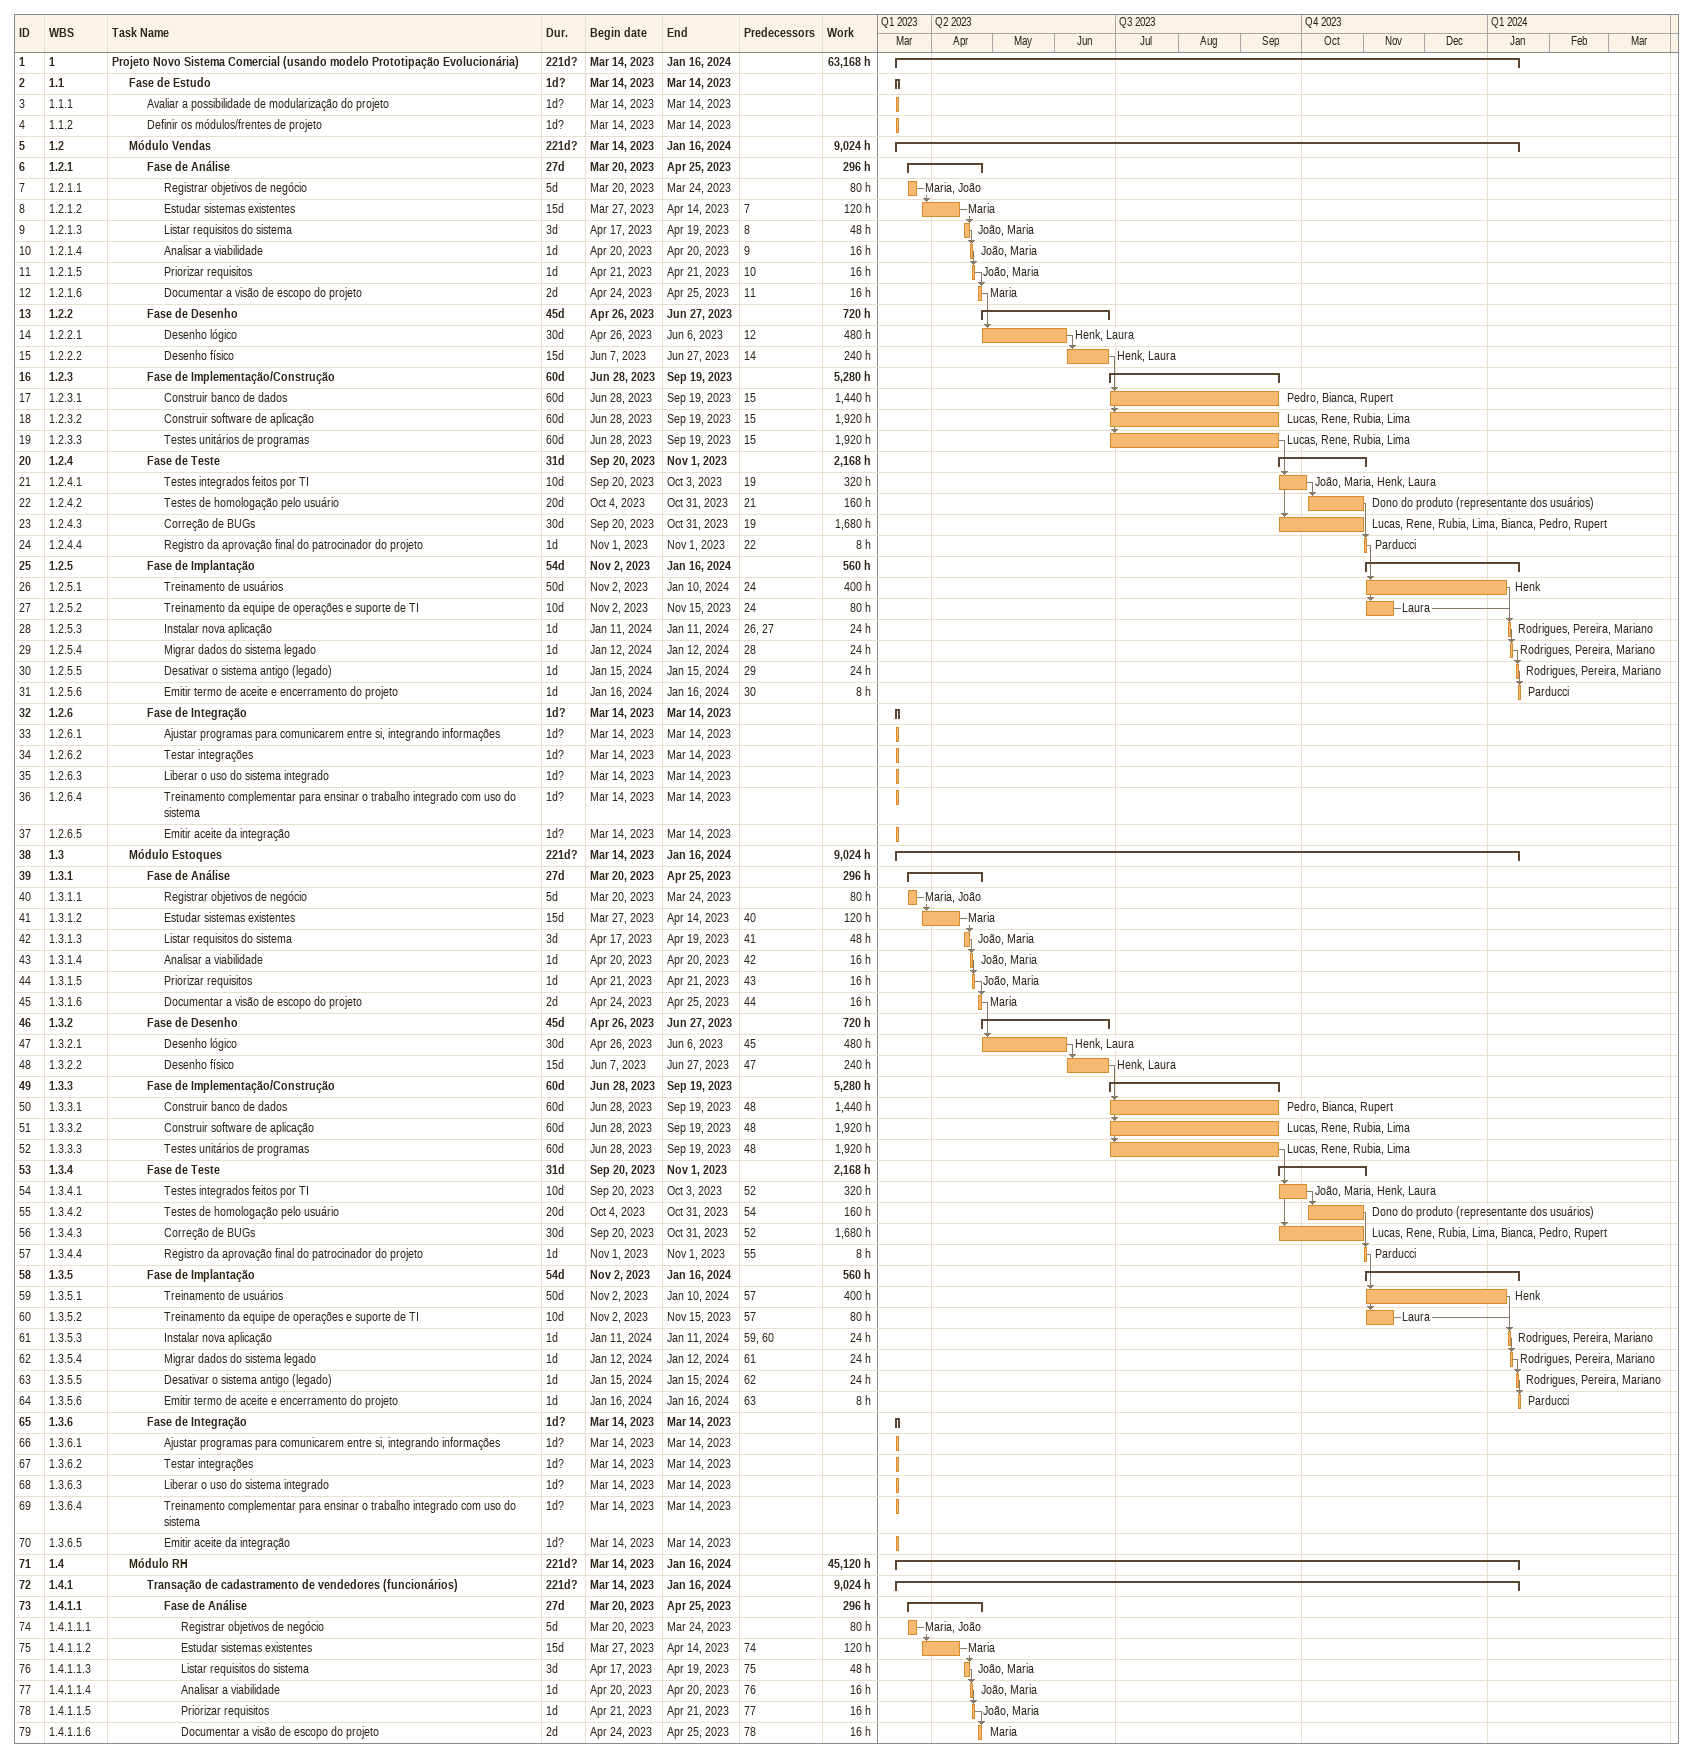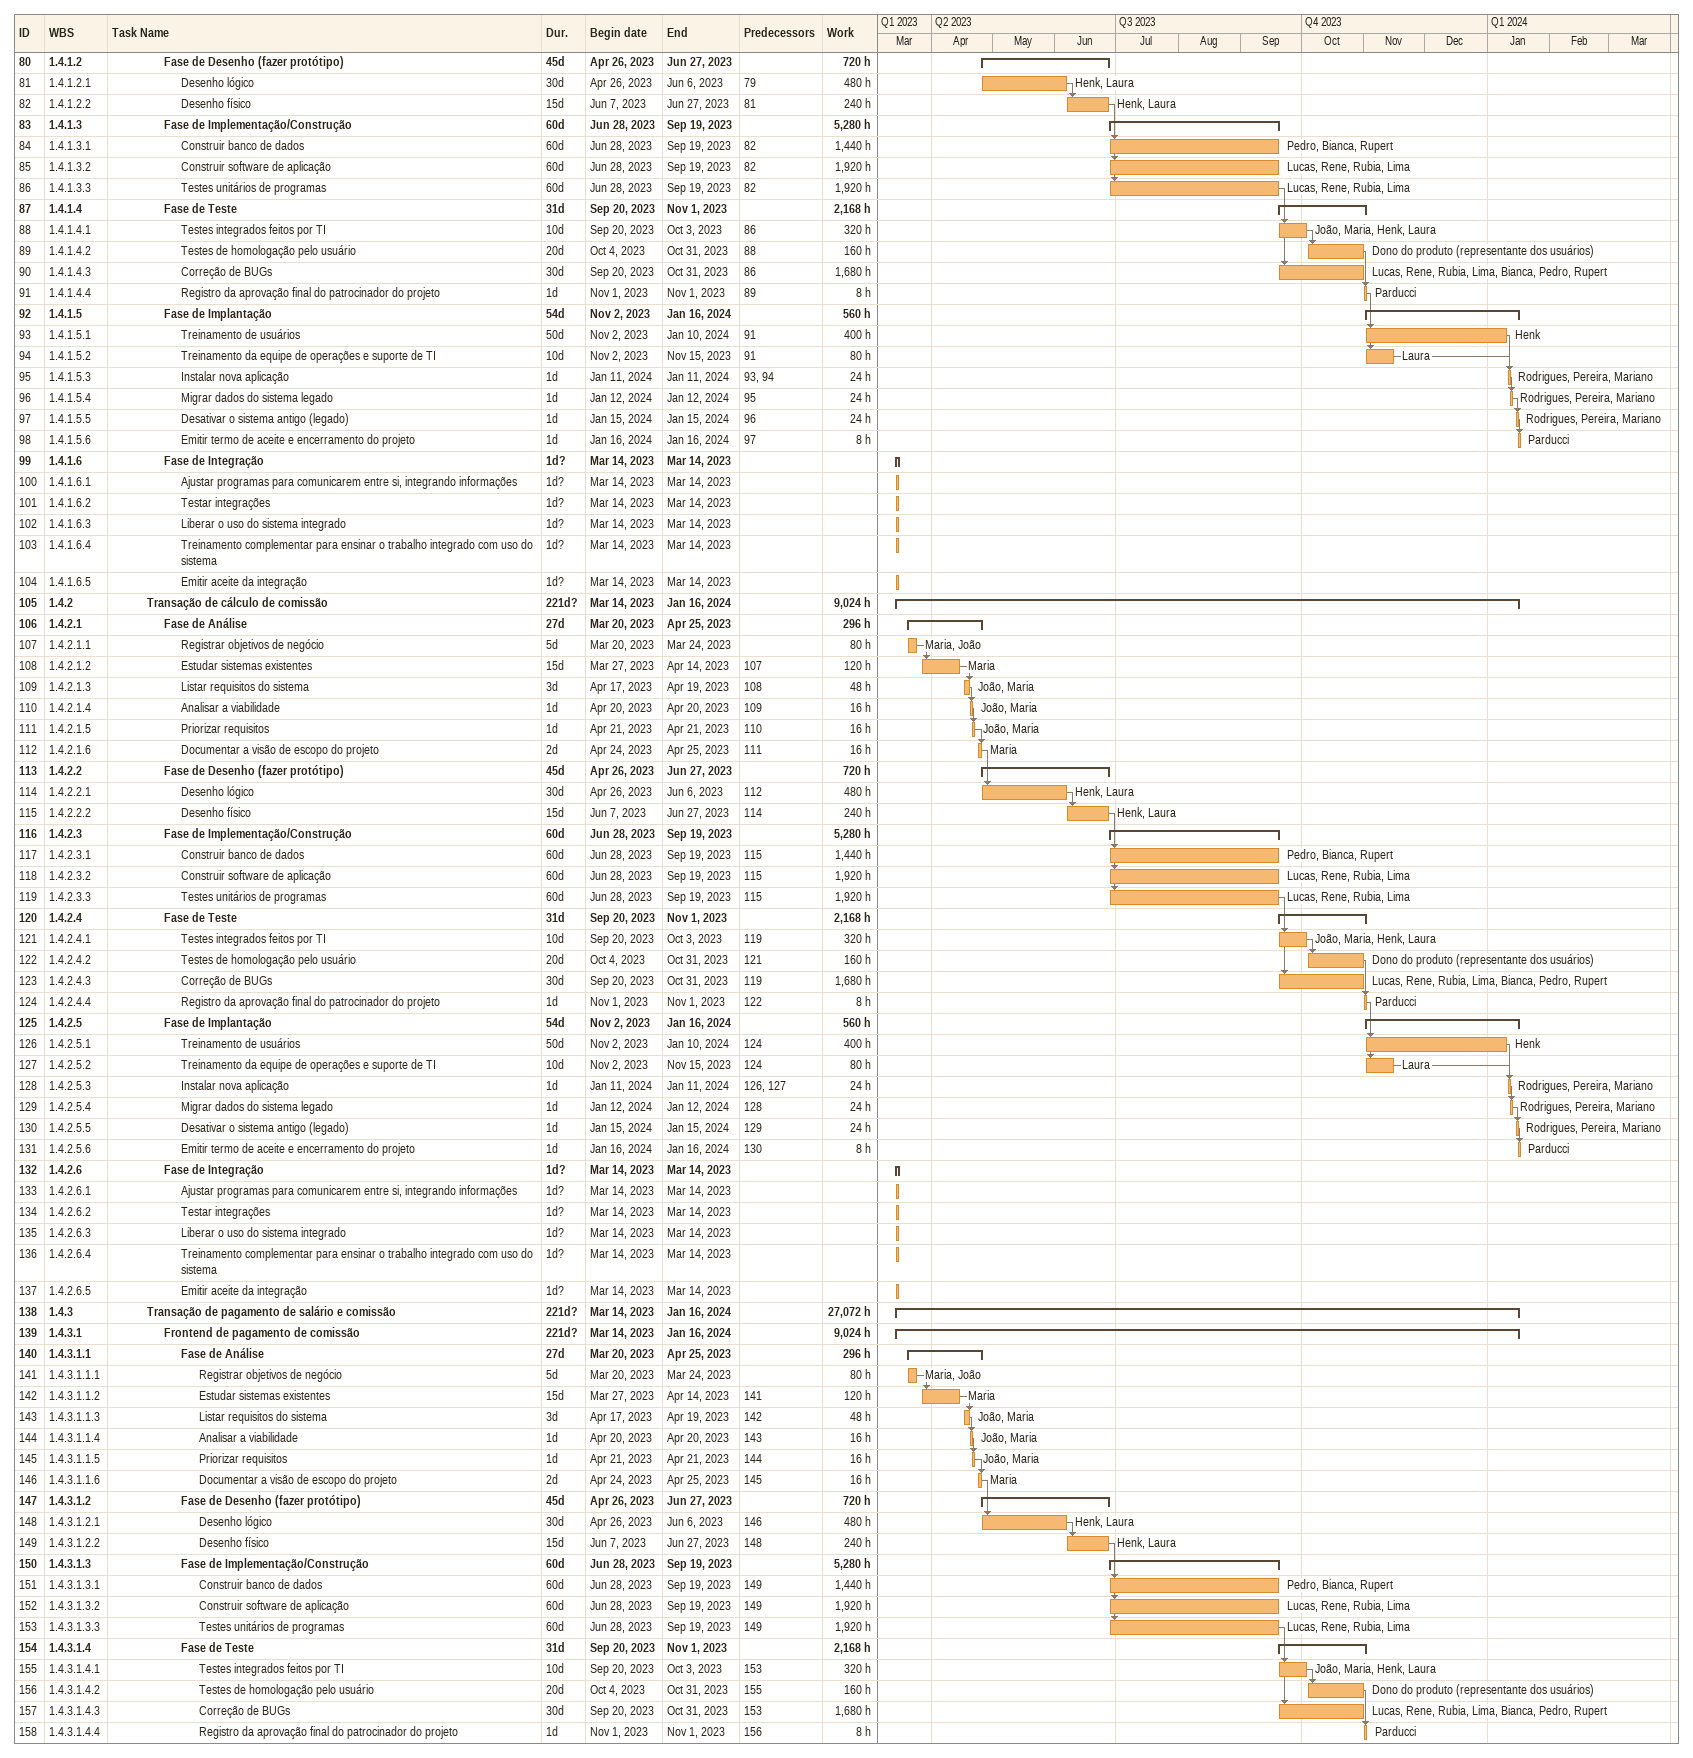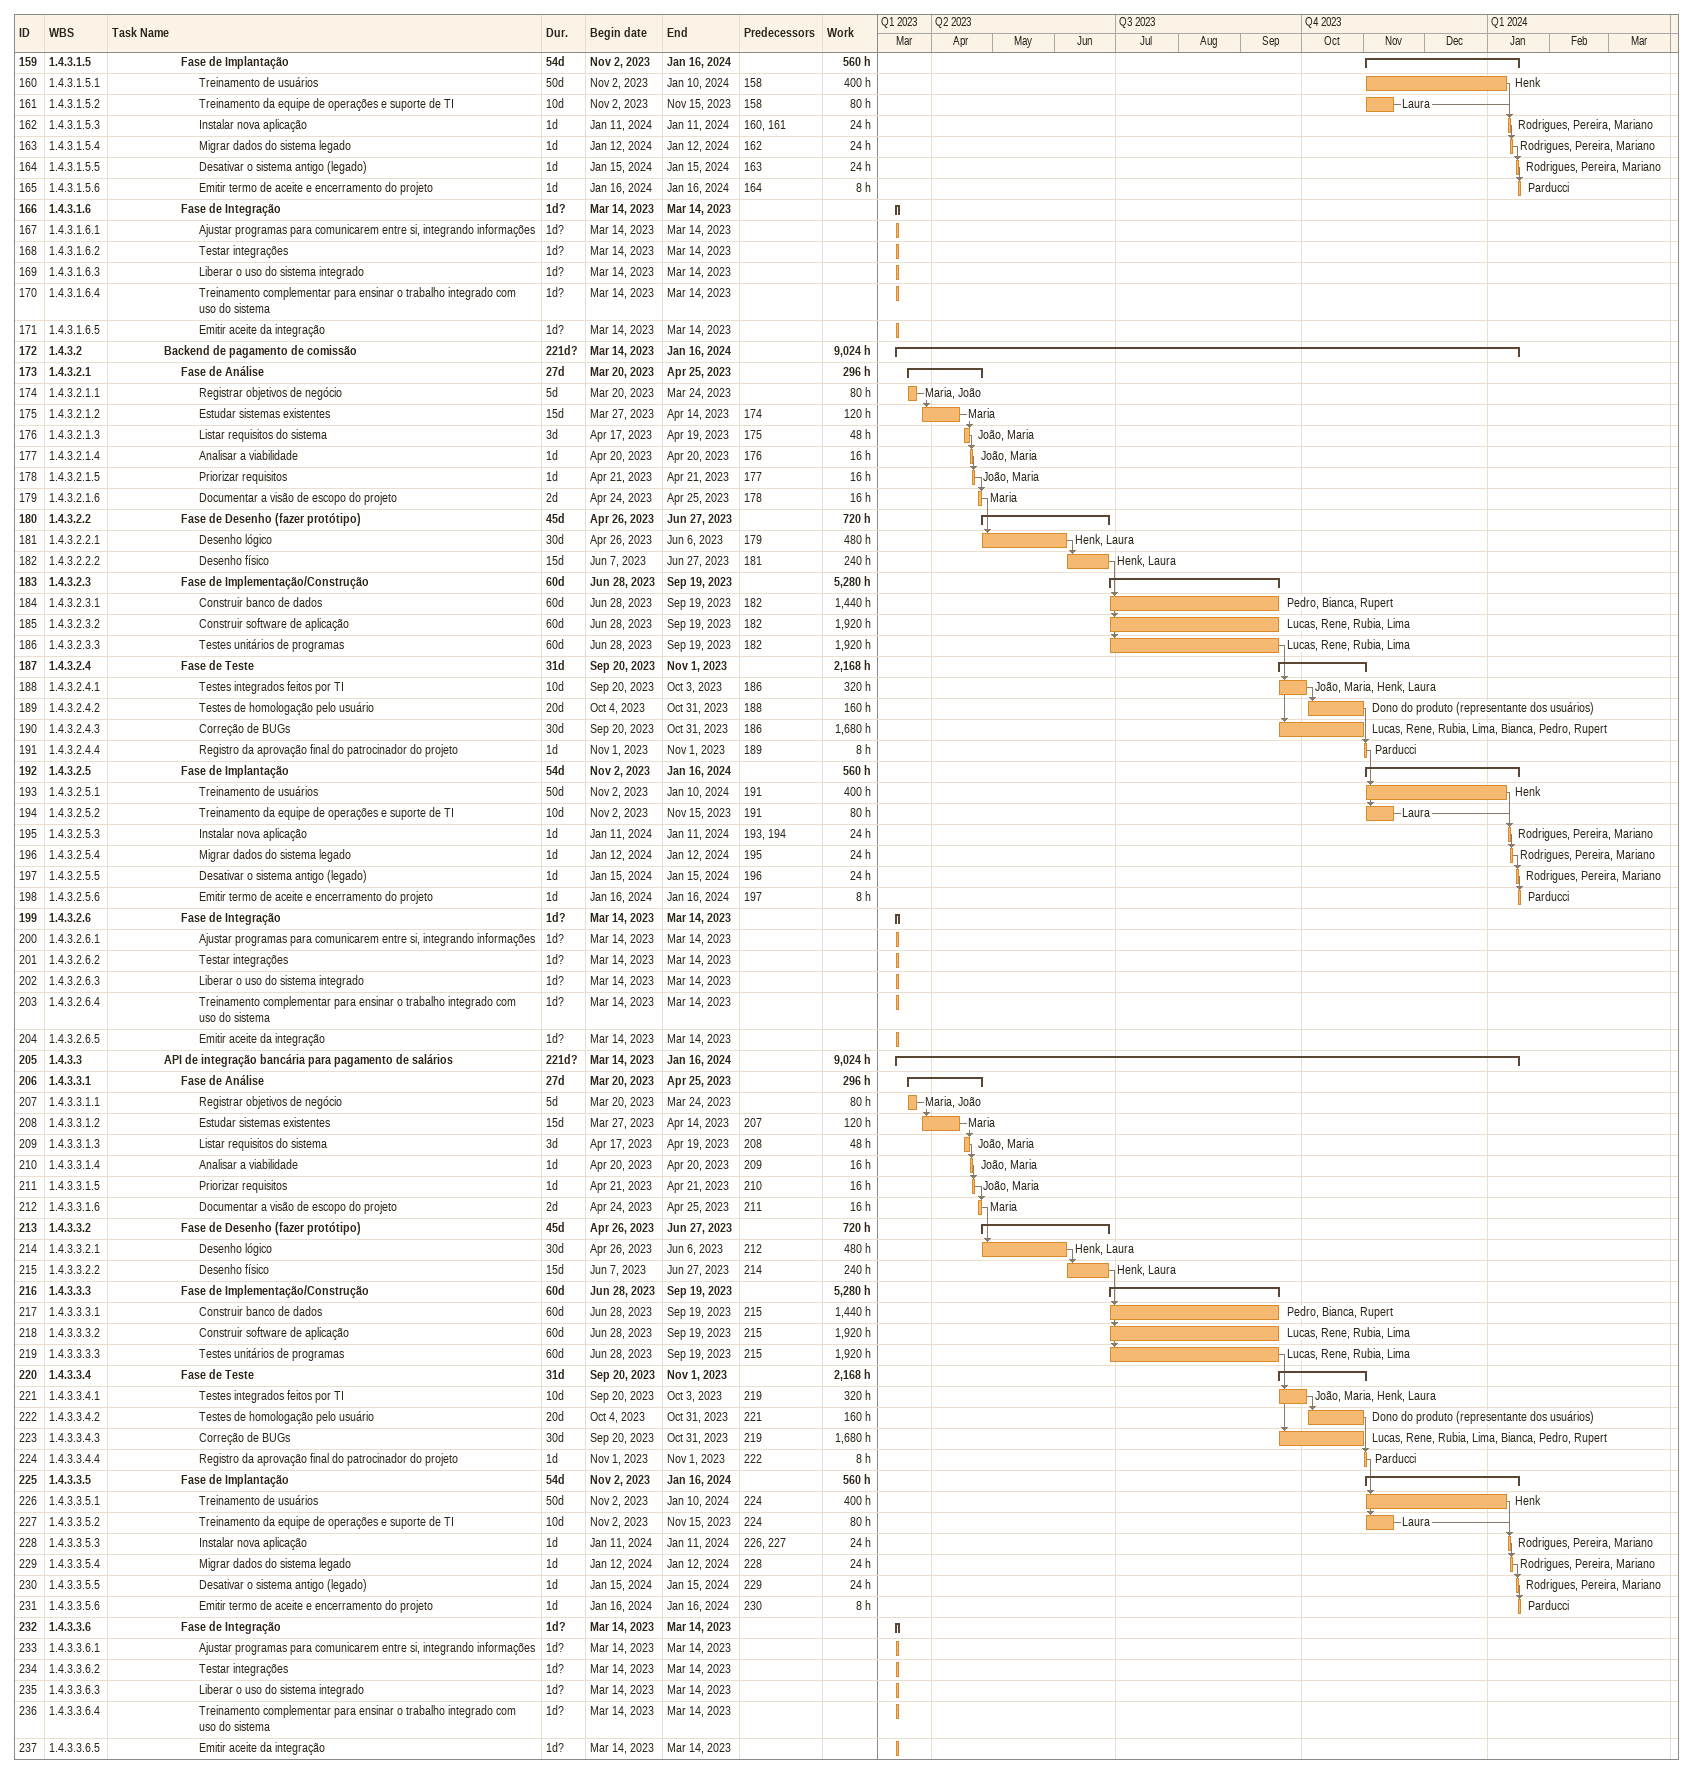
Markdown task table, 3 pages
| ID | WBS | Task | Duration | Start | Finish | Predecessors | Resources | Work (h) |
|---|---|---|---|---|---|---|---|---|
| 1 | 1 | **Projeto Novo Sistema Comercial (usando modelo Prototipação Evolucionária)** | 221d? | 2023-03-14 | 2024-01-16 |  |  | 63168 |
| 2 | 1.1 | **Fase de Estudo** | 1d? | 2023-03-14 | 2023-03-14 |  |  |  |
| 3 | 1.1.1 | Avaliar a possibilidade de modularização do projeto | 1d? | 2023-03-14 | 2023-03-14 |  |  |  |
| 4 | 1.1.2 | Definir os módulos/frentes de projeto | 1d? | 2023-03-14 | 2023-03-14 |  |  |  |
| 5 | 1.2 | **Módulo Vendas** | 221d? | 2023-03-14 | 2024-01-16 |  |  | 9024 |
| 6 | 1.2.1 | **Fase de Análise** | 27d | 2023-03-20 | 2023-04-25 |  |  | 296 |
| 7 | 1.2.1.1 | Registrar objetivos de negócio | 5d | 2023-03-20 | 2023-03-24 |  | Maria, João | 80 |
| 8 | 1.2.1.2 | Estudar sistemas existentes | 15d | 2023-03-27 | 2023-04-14 | 7 | Maria | 120 |
| 9 | 1.2.1.3 | Listar requisitos do sistema | 3d | 2023-04-17 | 2023-04-19 | 8 | João, Maria | 48 |
| 10 | 1.2.1.4 | Analisar a viabilidade | 1d | 2023-04-20 | 2023-04-20 | 9 | João, Maria | 16 |
| 11 | 1.2.1.5 | Priorizar requisitos | 1d | 2023-04-21 | 2023-04-21 | 10 | João, Maria | 16 |
| 12 | 1.2.1.6 | Documentar a visão de escopo do projeto | 2d | 2023-04-24 | 2023-04-25 | 11 | Maria | 16 |
| 13 | 1.2.2 | **Fase de Desenho** | 45d | 2023-04-26 | 2023-06-27 |  |  | 720 |
| 14 | 1.2.2.1 | Desenho lógico | 30d | 2023-04-26 | 2023-06-06 | 12 | Henk, Laura | 480 |
| 15 | 1.2.2.2 | Desenho físico | 15d | 2023-06-07 | 2023-06-27 | 14 | Henk, Laura | 240 |
| 16 | 1.2.3 | **Fase de Implementação/Construção** | 60d | 2023-06-28 | 2023-09-19 |  |  | 5280 |
| 17 | 1.2.3.1 | Construir banco de dados | 60d | 2023-06-28 | 2023-09-19 | 15 | Pedro, Bianca, Rupert | 1440 |
| 18 | 1.2.3.2 | Construir software de aplicação | 60d | 2023-06-28 | 2023-09-19 | 15 | Lucas, Rene, Rubia, Lima | 1920 |
| 19 | 1.2.3.3 | Testes unitários de programas | 60d | 2023-06-28 | 2023-09-19 | 15 | Lucas, Rene, Rubia, Lima | 1920 |
| 20 | 1.2.4 | **Fase de Teste** | 31d | 2023-09-20 | 2023-11-01 |  |  | 2168 |
| 21 | 1.2.4.1 | Testes integrados feitos por TI | 10d | 2023-09-20 | 2023-10-03 | 19 | João, Maria, Henk, Laura | 320 |
| 22 | 1.2.4.2 | Testes de homologação pelo usuário | 20d | 2023-10-04 | 2023-10-31 | 21 | Dono do produto (representante dos usuários) | 160 |
| 23 | 1.2.4.3 | Correção de BUGs | 30d | 2023-09-20 | 2023-10-31 | 19 | Lucas, Rene, Rubia, Lima, Bianca, Pedro, Rupert | 1680 |
| 24 | 1.2.4.4 | Registro da aprovação final do patrocinador do projeto | 1d | 2023-11-01 | 2023-11-01 | 22 | Parducci | 8 |
| 25 | 1.2.5 | **Fase de Implantação** | 54d | 2023-11-02 | 2024-01-16 |  |  | 560 |
| 26 | 1.2.5.1 | Treinamento de usuários | 50d | 2023-11-02 | 2024-01-10 | 24 | Henk | 400 |
| 27 | 1.2.5.2 | Treinamento da equipe de operações e suporte de TI | 10d | 2023-11-02 | 2023-11-15 | 24 | Laura | 80 |
| 28 | 1.2.5.3 | Instalar nova aplicação | 1d | 2024-01-11 | 2024-01-11 | 26, 27 | Rodrigues, Pereira, Mariano | 24 |
| 29 | 1.2.5.4 | Migrar dados do sistema legado | 1d | 2024-01-12 | 2024-01-12 | 28 | Rodrigues, Pereira, Mariano | 24 |
| 30 | 1.2.5.5 | Desativar o sistema antigo (legado) | 1d | 2024-01-15 | 2024-01-15 | 29 | Rodrigues, Pereira, Mariano | 24 |
| 31 | 1.2.5.6 | Emitir termo de aceite e encerramento do projeto | 1d | 2024-01-16 | 2024-01-16 | 30 | Parducci | 8 |
| 32 | 1.2.6 | **Fase de Integração** | 1d? | 2023-03-14 | 2023-03-14 |  |  |  |
| 33 | 1.2.6.1 | Ajustar programas para comunicarem entre si, integrando informações | 1d? | 2023-03-14 | 2023-03-14 |  |  |  |
| 34 | 1.2.6.2 | Testar integrações | 1d? | 2023-03-14 | 2023-03-14 |  |  |  |
| 35 | 1.2.6.3 | Liberar o uso do sistema integrado | 1d? | 2023-03-14 | 2023-03-14 |  |  |  |
| 36 | 1.2.6.4 | Treinamento complementar para ensinar o trabalho integrado com uso do sistema | 1d? | 2023-03-14 | 2023-03-14 |  |  |  |
| 37 | 1.2.6.5 | Emitir aceite da integração | 1d? | 2023-03-14 | 2023-03-14 |  |  |  |
| 38 | 1.3 | **Módulo Estoques** | 221d? | 2023-03-14 | 2024-01-16 |  |  | 9024 |
| 39 | 1.3.1 | **Fase de Análise** | 27d | 2023-03-20 | 2023-04-25 |  |  | 296 |
| 40 | 1.3.1.1 | Registrar objetivos de negócio | 5d | 2023-03-20 | 2023-03-24 |  | Maria, João | 80 |
| 41 | 1.3.1.2 | Estudar sistemas existentes | 15d | 2023-03-27 | 2023-04-14 | 40 | Maria | 120 |
| 42 | 1.3.1.3 | Listar requisitos do sistema | 3d | 2023-04-17 | 2023-04-19 | 41 | João, Maria | 48 |
| 43 | 1.3.1.4 | Analisar a viabilidade | 1d | 2023-04-20 | 2023-04-20 | 42 | João, Maria | 16 |
| 44 | 1.3.1.5 | Priorizar requisitos | 1d | 2023-04-21 | 2023-04-21 | 43 | João, Maria | 16 |
| 45 | 1.3.1.6 | Documentar a visão de escopo do projeto | 2d | 2023-04-24 | 2023-04-25 | 44 | Maria | 16 |
| 46 | 1.3.2 | **Fase de Desenho** | 45d | 2023-04-26 | 2023-06-27 |  |  | 720 |
| 47 | 1.3.2.1 | Desenho lógico | 30d | 2023-04-26 | 2023-06-06 | 45 | Henk, Laura | 480 |
| 48 | 1.3.2.2 | Desenho físico | 15d | 2023-06-07 | 2023-06-27 | 47 | Henk, Laura | 240 |
| 49 | 1.3.3 | **Fase de Implementação/Construção** | 60d | 2023-06-28 | 2023-09-19 |  |  | 5280 |
| 50 | 1.3.3.1 | Construir banco de dados | 60d | 2023-06-28 | 2023-09-19 | 48 | Pedro, Bianca, Rupert | 1440 |
| 51 | 1.3.3.2 | Construir software de aplicação | 60d | 2023-06-28 | 2023-09-19 | 48 | Lucas, Rene, Rubia, Lima | 1920 |
| 52 | 1.3.3.3 | Testes unitários de programas | 60d | 2023-06-28 | 2023-09-19 | 48 | Lucas, Rene, Rubia, Lima | 1920 |
| 53 | 1.3.4 | **Fase de Teste** | 31d | 2023-09-20 | 2023-11-01 |  |  | 2168 |
| 54 | 1.3.4.1 | Testes integrados feitos por TI | 10d | 2023-09-20 | 2023-10-03 | 52 | João, Maria, Henk, Laura | 320 |
| 55 | 1.3.4.2 | Testes de homologação pelo usuário | 20d | 2023-10-04 | 2023-10-31 | 54 | Dono do produto (representante dos usuários) | 160 |
| 56 | 1.3.4.3 | Correção de BUGs | 30d | 2023-09-20 | 2023-10-31 | 52 | Lucas, Rene, Rubia, Lima, Bianca, Pedro, Rupert | 1680 |
| 57 | 1.3.4.4 | Registro da aprovação final do patrocinador do projeto | 1d | 2023-11-01 | 2023-11-01 | 55 | Parducci | 8 |
| 58 | 1.3.5 | **Fase de Implantação** | 54d | 2023-11-02 | 2024-01-16 |  |  | 560 |
| 59 | 1.3.5.1 | Treinamento de usuários | 50d | 2023-11-02 | 2024-01-10 | 57 | Henk | 400 |
| 60 | 1.3.5.2 | Treinamento da equipe de operações e suporte de TI | 10d | 2023-11-02 | 2023-11-15 | 57 | Laura | 80 |
| 61 | 1.3.5.3 | Instalar nova aplicação | 1d | 2024-01-11 | 2024-01-11 | 59, 60 | Rodrigues, Pereira, Mariano | 24 |
| 62 | 1.3.5.4 | Migrar dados do sistema legado | 1d | 2024-01-12 | 2024-01-12 | 61 | Rodrigues, Pereira, Mariano | 24 |
| 63 | 1.3.5.5 | Desativar o sistema antigo (legado) | 1d | 2024-01-15 | 2024-01-15 | 62 | Rodrigues, Pereira, Mariano | 24 |
| 64 | 1.3.5.6 | Emitir termo de aceite e encerramento do projeto | 1d | 2024-01-16 | 2024-01-16 | 63 | Parducci | 8 |
| 65 | 1.3.6 | **Fase de Integração** | 1d? | 2023-03-14 | 2023-03-14 |  |  |  |
| 66 | 1.3.6.1 | Ajustar programas para comunicarem entre si, integrando informações | 1d? | 2023-03-14 | 2023-03-14 |  |  |  |
| 67 | 1.3.6.2 | Testar integrações | 1d? | 2023-03-14 | 2023-03-14 |  |  |  |
| 68 | 1.3.6.3 | Liberar o uso do sistema integrado | 1d? | 2023-03-14 | 2023-03-14 |  |  |  |
| 69 | 1.3.6.4 | Treinamento complementar para ensinar o trabalho integrado com uso do sistema | 1d? | 2023-03-14 | 2023-03-14 |  |  |  |
| 70 | 1.3.6.5 | Emitir aceite da integração | 1d? | 2023-03-14 | 2023-03-14 |  |  |  |
| 71 | 1.4 | **Módulo RH** | 221d? | 2023-03-14 | 2024-01-16 |  |  | 45120 |
| 72 | 1.4.1 | **Transação de cadastramento de vendedores (funcionários)** | 221d? | 2023-03-14 | 2024-01-16 |  |  | 9024 |
| 73 | 1.4.1.1 | **Fase de Análise** | 27d | 2023-03-20 | 2023-04-25 |  |  | 296 |
| 74 | 1.4.1.1.1 | Registrar objetivos de negócio | 5d | 2023-03-20 | 2023-03-24 |  | Maria, João | 80 |
| 75 | 1.4.1.1.2 | Estudar sistemas existentes | 15d | 2023-03-27 | 2023-04-14 | 74 | Maria | 120 |
| 76 | 1.4.1.1.3 | Listar requisitos do sistema | 3d | 2023-04-17 | 2023-04-19 | 75 | João, Maria | 48 |
| 77 | 1.4.1.1.4 | Analisar a viabilidade | 1d | 2023-04-20 | 2023-04-20 | 76 | João, Maria | 16 |
| 78 | 1.4.1.1.5 | Priorizar requisitos | 1d | 2023-04-21 | 2023-04-21 | 77 | João, Maria | 16 |
| 79 | 1.4.1.1.6 | Documentar a visão de escopo do projeto | 2d | 2023-04-24 | 2023-04-25 | 78 | Maria | 16 |
| 80 | 1.4.1.2 | **Fase de Desenho (fazer protótipo)** | 45d | 2023-04-26 | 2023-06-27 |  |  | 720 |
| 81 | 1.4.1.2.1 | Desenho lógico | 30d | 2023-04-26 | 2023-06-06 | 79 | Henk, Laura | 480 |
| 82 | 1.4.1.2.2 | Desenho físico | 15d | 2023-06-07 | 2023-06-27 | 81 | Henk, Laura | 240 |
| 83 | 1.4.1.3 | **Fase de Implementação/Construção** | 60d | 2023-06-28 | 2023-09-19 |  |  | 5280 |
| 84 | 1.4.1.3.1 | Construir banco de dados | 60d | 2023-06-28 | 2023-09-19 | 82 | Pedro, Bianca, Rupert | 1440 |
| 85 | 1.4.1.3.2 | Construir software de aplicação | 60d | 2023-06-28 | 2023-09-19 | 82 | Lucas, Rene, Rubia, Lima | 1920 |
| 86 | 1.4.1.3.3 | Testes unitários de programas | 60d | 2023-06-28 | 2023-09-19 | 82 | Lucas, Rene, Rubia, Lima | 1920 |
| 87 | 1.4.1.4 | **Fase de Teste** | 31d | 2023-09-20 | 2023-11-01 |  |  | 2168 |
| 88 | 1.4.1.4.1 | Testes integrados feitos por TI | 10d | 2023-09-20 | 2023-10-03 | 86 | João, Maria, Henk, Laura | 320 |
| 89 | 1.4.1.4.2 | Testes de homologação pelo usuário | 20d | 2023-10-04 | 2023-10-31 | 88 | Dono do produto (representante dos usuários) | 160 |
| 90 | 1.4.1.4.3 | Correção de BUGs | 30d | 2023-09-20 | 2023-10-31 | 86 | Lucas, Rene, Rubia, Lima, Bianca, Pedro, Rupert | 1680 |
| 91 | 1.4.1.4.4 | Registro da aprovação final do patrocinador do projeto | 1d | 2023-11-01 | 2023-11-01 | 89 | Parducci | 8 |
| 92 | 1.4.1.5 | **Fase de Implantação** | 54d | 2023-11-02 | 2024-01-16 |  |  | 560 |
| 93 | 1.4.1.5.1 | Treinamento de usuários | 50d | 2023-11-02 | 2024-01-10 | 91 | Henk | 400 |
| 94 | 1.4.1.5.2 | Treinamento da equipe de operações e suporte de TI | 10d | 2023-11-02 | 2023-11-15 | 91 | Laura | 80 |
| 95 | 1.4.1.5.3 | Instalar nova aplicação | 1d | 2024-01-11 | 2024-01-11 | 93, 94 | Rodrigues, Pereira, Mariano | 24 |
| 96 | 1.4.1.5.4 | Migrar dados do sistema legado | 1d | 2024-01-12 | 2024-01-12 | 95 | Rodrigues, Pereira, Mariano | 24 |
| 97 | 1.4.1.5.5 | Desativar o sistema antigo (legado) | 1d | 2024-01-15 | 2024-01-15 | 96 | Rodrigues, Pereira, Mariano | 24 |
| 98 | 1.4.1.5.6 | Emitir termo de aceite e encerramento do projeto | 1d | 2024-01-16 | 2024-01-16 | 97 | Parducci | 8 |
| 99 | 1.4.1.6 | **Fase de Integração** | 1d? | 2023-03-14 | 2023-03-14 |  |  |  |
| 100 | 1.4.1.6.1 | Ajustar programas para comunicarem entre si, integrando informações | 1d? | 2023-03-14 | 2023-03-14 |  |  |  |
| 101 | 1.4.1.6.2 | Testar integrações | 1d? | 2023-03-14 | 2023-03-14 |  |  |  |
| 102 | 1.4.1.6.3 | Liberar o uso do sistema integrado | 1d? | 2023-03-14 | 2023-03-14 |  |  |  |
| 103 | 1.4.1.6.4 | Treinamento complementar para ensinar o trabalho integrado com uso do sistema | 1d? | 2023-03-14 | 2023-03-14 |  |  |  |
| 104 | 1.4.1.6.5 | Emitir aceite da integração | 1d? | 2023-03-14 | 2023-03-14 |  |  |  |
| 105 | 1.4.2 | **Transação de cálculo de comissão** | 221d? | 2023-03-14 | 2024-01-16 |  |  | 9024 |
| 106 | 1.4.2.1 | **Fase de Análise** | 27d | 2023-03-20 | 2023-04-25 |  |  | 296 |
| 107 | 1.4.2.1.1 | Registrar objetivos de negócio | 5d | 2023-03-20 | 2023-03-24 |  | Maria, João | 80 |
| 108 | 1.4.2.1.2 | Estudar sistemas existentes | 15d | 2023-03-27 | 2023-04-14 | 107 | Maria | 120 |
| 109 | 1.4.2.1.3 | Listar requisitos do sistema | 3d | 2023-04-17 | 2023-04-19 | 108 | João, Maria | 48 |
| 110 | 1.4.2.1.4 | Analisar a viabilidade | 1d | 2023-04-20 | 2023-04-20 | 109 | João, Maria | 16 |
| 111 | 1.4.2.1.5 | Priorizar requisitos | 1d | 2023-04-21 | 2023-04-21 | 110 | João, Maria | 16 |
| 112 | 1.4.2.1.6 | Documentar a visão de escopo do projeto | 2d | 2023-04-24 | 2023-04-25 | 111 | Maria | 16 |
| 113 | 1.4.2.2 | **Fase de Desenho (fazer protótipo)** | 45d | 2023-04-26 | 2023-06-27 |  |  | 720 |
| 114 | 1.4.2.2.1 | Desenho lógico | 30d | 2023-04-26 | 2023-06-06 | 112 | Henk, Laura | 480 |
| 115 | 1.4.2.2.2 | Desenho físico | 15d | 2023-06-07 | 2023-06-27 | 114 | Henk, Laura | 240 |
| 116 | 1.4.2.3 | **Fase de Implementação/Construção** | 60d | 2023-06-28 | 2023-09-19 |  |  | 5280 |
| 117 | 1.4.2.3.1 | Construir banco de dados | 60d | 2023-06-28 | 2023-09-19 | 115 | Pedro, Bianca, Rupert | 1440 |
| 118 | 1.4.2.3.2 | Construir software de aplicação | 60d | 2023-06-28 | 2023-09-19 | 115 | Lucas, Rene, Rubia, Lima | 1920 |
| 119 | 1.4.2.3.3 | Testes unitários de programas | 60d | 2023-06-28 | 2023-09-19 | 115 | Lucas, Rene, Rubia, Lima | 1920 |
| 120 | 1.4.2.4 | **Fase de Teste** | 31d | 2023-09-20 | 2023-11-01 |  |  | 2168 |
| 121 | 1.4.2.4.1 | Testes integrados feitos por TI | 10d | 2023-09-20 | 2023-10-03 | 119 | João, Maria, Henk, Laura | 320 |
| 122 | 1.4.2.4.2 | Testes de homologação pelo usuário | 20d | 2023-10-04 | 2023-10-31 | 121 | Dono do produto (representante dos usuários) | 160 |
| 123 | 1.4.2.4.3 | Correção de BUGs | 30d | 2023-09-20 | 2023-10-31 | 119 | Lucas, Rene, Rubia, Lima, Bianca, Pedro, Rupert | 1680 |
| 124 | 1.4.2.4.4 | Registro da aprovação final do patrocinador do projeto | 1d | 2023-11-01 | 2023-11-01 | 122 | Parducci | 8 |
| 125 | 1.4.2.5 | **Fase de Implantação** | 54d | 2023-11-02 | 2024-01-16 |  |  | 560 |
| 126 | 1.4.2.5.1 | Treinamento de usuários | 50d | 2023-11-02 | 2024-01-10 | 124 | Henk | 400 |
| 127 | 1.4.2.5.2 | Treinamento da equipe de operações e suporte de TI | 10d | 2023-11-02 | 2023-11-15 | 124 | Laura | 80 |
| 128 | 1.4.2.5.3 | Instalar nova aplicação | 1d | 2024-01-11 | 2024-01-11 | 126, 127 | Rodrigues, Pereira, Mariano | 24 |
| 129 | 1.4.2.5.4 | Migrar dados do sistema legado | 1d | 2024-01-12 | 2024-01-12 | 128 | Rodrigues, Pereira, Mariano | 24 |
| 130 | 1.4.2.5.5 | Desativar o sistema antigo (legado) | 1d | 2024-01-15 | 2024-01-15 | 129 | Rodrigues, Pereira, Mariano | 24 |
| 131 | 1.4.2.5.6 | Emitir termo de aceite e encerramento do projeto | 1d | 2024-01-16 | 2024-01-16 | 130 | Parducci | 8 |
| 132 | 1.4.2.6 | **Fase de Integração** | 1d? | 2023-03-14 | 2023-03-14 |  |  |  |
| 133 | 1.4.2.6.1 | Ajustar programas para comunicarem entre si, integrando informações | 1d? | 2023-03-14 | 2023-03-14 |  |  |  |
| 134 | 1.4.2.6.2 | Testar integrações | 1d? | 2023-03-14 | 2023-03-14 |  |  |  |
| 135 | 1.4.2.6.3 | Liberar o uso do sistema integrado | 1d? | 2023-03-14 | 2023-03-14 |  |  |  |
| 136 | 1.4.2.6.4 | Treinamento complementar para ensinar o trabalho integrado com uso do sistema | 1d? | 2023-03-14 | 2023-03-14 |  |  |  |
| 137 | 1.4.2.6.5 | Emitir aceite da integração | 1d? | 2023-03-14 | 2023-03-14 |  |  |  |
| 138 | 1.4.3 | **Transação de pagamento de salário e comissão** | 221d? | 2023-03-14 | 2024-01-16 |  |  | 27072 |
| 139 | 1.4.3.1 | **Frontend de pagamento de comissão** | 221d? | 2023-03-14 | 2024-01-16 |  |  | 9024 |
| 140 | 1.4.3.1.1 | **Fase de Análise** | 27d | 2023-03-20 | 2023-04-25 |  |  | 296 |
| 141 | 1.4.3.1.1.1 | Registrar objetivos de negócio | 5d | 2023-03-20 | 2023-03-24 |  | Maria, João | 80 |
| 142 | 1.4.3.1.1.2 | Estudar sistemas existentes | 15d | 2023-03-27 | 2023-04-14 | 141 | Maria | 120 |
| 143 | 1.4.3.1.1.3 | Listar requisitos do sistema | 3d | 2023-04-17 | 2023-04-19 | 142 | João, Maria | 48 |
| 144 | 1.4.3.1.1.4 | Analisar a viabilidade | 1d | 2023-04-20 | 2023-04-20 | 143 | João, Maria | 16 |
| 145 | 1.4.3.1.1.5 | Priorizar requisitos | 1d | 2023-04-21 | 2023-04-21 | 144 | João, Maria | 16 |
| 146 | 1.4.3.1.1.6 | Documentar a visão de escopo do projeto | 2d | 2023-04-24 | 2023-04-25 | 145 | Maria | 16 |
| 147 | 1.4.3.1.2 | **Fase de Desenho (fazer protótipo)** | 45d | 2023-04-26 | 2023-06-27 |  |  | 720 |
| 148 | 1.4.3.1.2.1 | Desenho lógico | 30d | 2023-04-26 | 2023-06-06 | 146 | Henk, Laura | 480 |
| 149 | 1.4.3.1.2.2 | Desenho físico | 15d | 2023-06-07 | 2023-06-27 | 148 | Henk, Laura | 240 |
| 150 | 1.4.3.1.3 | **Fase de Implementação/Construção** | 60d | 2023-06-28 | 2023-09-19 |  |  | 5280 |
| 151 | 1.4.3.1.3.1 | Construir banco de dados | 60d | 2023-06-28 | 2023-09-19 | 149 | Pedro, Bianca, Rupert | 1440 |
| 152 | 1.4.3.1.3.2 | Construir software de aplicação | 60d | 2023-06-28 | 2023-09-19 | 149 | Lucas, Rene, Rubia, Lima | 1920 |
| 153 | 1.4.3.1.3.3 | Testes unitários de programas | 60d | 2023-06-28 | 2023-09-19 | 149 | Lucas, Rene, Rubia, Lima | 1920 |
| 154 | 1.4.3.1.4 | **Fase de Teste** | 31d | 2023-09-20 | 2023-11-01 |  |  | 2168 |
| 155 | 1.4.3.1.4.1 | Testes integrados feitos por TI | 10d | 2023-09-20 | 2023-10-03 | 153 | João, Maria, Henk, Laura | 320 |
| 156 | 1.4.3.1.4.2 | Testes de homologação pelo usuário | 20d | 2023-10-04 | 2023-10-31 | 155 | Dono do produto (representante dos usuários) | 160 |
| 157 | 1.4.3.1.4.3 | Correção de BUGs | 30d | 2023-09-20 | 2023-10-31 | 153 | Lucas, Rene, Rubia, Lima, Bianca, Pedro, Rupert | 1680 |
| 158 | 1.4.3.1.4.4 | Registro da aprovação final do patrocinador do projeto | 1d | 2023-11-01 | 2023-11-01 | 156 | Parducci | 8 |
| 159 | 1.4.3.1.5 | **Fase de Implantação** | 54d | 2023-11-02 | 2024-01-16 |  |  | 560 |
| 160 | 1.4.3.1.5.1 | Treinamento de usuários | 50d | 2023-11-02 | 2024-01-10 | 158 | Henk | 400 |
| 161 | 1.4.3.1.5.2 | Treinamento da equipe de operações e suporte de TI | 10d | 2023-11-02 | 2023-11-15 | 158 | Laura | 80 |
| 162 | 1.4.3.1.5.3 | Instalar nova aplicação | 1d | 2024-01-11 | 2024-01-11 | 160, 161 | Rodrigues, Pereira, Mariano | 24 |
| 163 | 1.4.3.1.5.4 | Migrar dados do sistema legado | 1d | 2024-01-12 | 2024-01-12 | 162 | Rodrigues, Pereira, Mariano | 24 |
| 164 | 1.4.3.1.5.5 | Desativar o sistema antigo (legado) | 1d | 2024-01-15 | 2024-01-15 | 163 | Rodrigues, Pereira, Mariano | 24 |
| 165 | 1.4.3.1.5.6 | Emitir termo de aceite e encerramento do projeto | 1d | 2024-01-16 | 2024-01-16 | 164 | Parducci | 8 |
| 166 | 1.4.3.1.6 | **Fase de Integração** | 1d? | 2023-03-14 | 2023-03-14 |  |  |  |
| 167 | 1.4.3.1.6.1 | Ajustar programas para comunicarem entre si, integrando informações | 1d? | 2023-03-14 | 2023-03-14 |  |  |  |
| 168 | 1.4.3.1.6.2 | Testar integrações | 1d? | 2023-03-14 | 2023-03-14 |  |  |  |
| 169 | 1.4.3.1.6.3 | Liberar o uso do sistema integrado | 1d? | 2023-03-14 | 2023-03-14 |  |  |  |
| 170 | 1.4.3.1.6.4 | Treinamento complementar para ensinar o trabalho integrado com uso do sistema | 1d? | 2023-03-14 | 2023-03-14 |  |  |  |
| 171 | 1.4.3.1.6.5 | Emitir aceite da integração | 1d? | 2023-03-14 | 2023-03-14 |  |  |  |
| 172 | 1.4.3.2 | **Backend de pagamento de comissão** | 221d? | 2023-03-14 | 2024-01-16 |  |  | 9024 |
| 173 | 1.4.3.2.1 | **Fase de Análise** | 27d | 2023-03-20 | 2023-04-25 |  |  | 296 |
| 174 | 1.4.3.2.1.1 | Registrar objetivos de negócio | 5d | 2023-03-20 | 2023-03-24 |  | Maria, João | 80 |
| 175 | 1.4.3.2.1.2 | Estudar sistemas existentes | 15d | 2023-03-27 | 2023-04-14 | 174 | Maria | 120 |
| 176 | 1.4.3.2.1.3 | Listar requisitos do sistema | 3d | 2023-04-17 | 2023-04-19 | 175 | João, Maria | 48 |
| 177 | 1.4.3.2.1.4 | Analisar a viabilidade | 1d | 2023-04-20 | 2023-04-20 | 176 | João, Maria | 16 |
| 178 | 1.4.3.2.1.5 | Priorizar requisitos | 1d | 2023-04-21 | 2023-04-21 | 177 | João, Maria | 16 |
| 179 | 1.4.3.2.1.6 | Documentar a visão de escopo do projeto | 2d | 2023-04-24 | 2023-04-25 | 178 | Maria | 16 |
| 180 | 1.4.3.2.2 | **Fase de Desenho (fazer protótipo)** | 45d | 2023-04-26 | 2023-06-27 |  |  | 720 |
| 181 | 1.4.3.2.2.1 | Desenho lógico | 30d | 2023-04-26 | 2023-06-06 | 179 | Henk, Laura | 480 |
| 182 | 1.4.3.2.2.2 | Desenho físico | 15d | 2023-06-07 | 2023-06-27 | 181 | Henk, Laura | 240 |
| 183 | 1.4.3.2.3 | **Fase de Implementação/Construção** | 60d | 2023-06-28 | 2023-09-19 |  |  | 5280 |
| 184 | 1.4.3.2.3.1 | Construir banco de dados | 60d | 2023-06-28 | 2023-09-19 | 182 | Pedro, Bianca, Rupert | 1440 |
| 185 | 1.4.3.2.3.2 | Construir software de aplicação | 60d | 2023-06-28 | 2023-09-19 | 182 | Lucas, Rene, Rubia, Lima | 1920 |
| 186 | 1.4.3.2.3.3 | Testes unitários de programas | 60d | 2023-06-28 | 2023-09-19 | 182 | Lucas, Rene, Rubia, Lima | 1920 |
| 187 | 1.4.3.2.4 | **Fase de Teste** | 31d | 2023-09-20 | 2023-11-01 |  |  | 2168 |
| 188 | 1.4.3.2.4.1 | Testes integrados feitos por TI | 10d | 2023-09-20 | 2023-10-03 | 186 | João, Maria, Henk, Laura | 320 |
| 189 | 1.4.3.2.4.2 | Testes de homologação pelo usuário | 20d | 2023-10-04 | 2023-10-31 | 188 | Dono do produto (representante dos usuários) | 160 |
| 190 | 1.4.3.2.4.3 | Correção de BUGs | 30d | 2023-09-20 | 2023-10-31 | 186 | Lucas, Rene, Rubia, Lima, Bianca, Pedro, Rupert | 1680 |
| 191 | 1.4.3.2.4.4 | Registro da aprovação final do patrocinador do projeto | 1d | 2023-11-01 | 2023-11-01 | 189 | Parducci | 8 |
| 192 | 1.4.3.2.5 | **Fase de Implantação** | 54d | 2023-11-02 | 2024-01-16 |  |  | 560 |
| 193 | 1.4.3.2.5.1 | Treinamento de usuários | 50d | 2023-11-02 | 2024-01-10 | 191 | Henk | 400 |
| 194 | 1.4.3.2.5.2 | Treinamento da equipe de operações e suporte de TI | 10d | 2023-11-02 | 2023-11-15 | 191 | Laura | 80 |
| 195 | 1.4.3.2.5.3 | Instalar nova aplicação | 1d | 2024-01-11 | 2024-01-11 | 193, 194 | Rodrigues, Pereira, Mariano | 24 |
| 196 | 1.4.3.2.5.4 | Migrar dados do sistema legado | 1d | 2024-01-12 | 2024-01-12 | 195 | Rodrigues, Pereira, Mariano | 24 |
| 197 | 1.4.3.2.5.5 | Desativar o sistema antigo (legado) | 1d | 2024-01-15 | 2024-01-15 | 196 | Rodrigues, Pereira, Mariano | 24 |
| 198 | 1.4.3.2.5.6 | Emitir termo de aceite e encerramento do projeto | 1d | 2024-01-16 | 2024-01-16 | 197 | Parducci | 8 |
| 199 | 1.4.3.2.6 | **Fase de Integração** | 1d? | 2023-03-14 | 2023-03-14 |  |  |  |
| 200 | 1.4.3.2.6.1 | Ajustar programas para comunicarem entre si, integrando informações | 1d? | 2023-03-14 | 2023-03-14 |  |  |  |
| 201 | 1.4.3.2.6.2 | Testar integrações | 1d? | 2023-03-14 | 2023-03-14 |  |  |  |
| 202 | 1.4.3.2.6.3 | Liberar o uso do sistema integrado | 1d? | 2023-03-14 | 2023-03-14 |  |  |  |
| 203 | 1.4.3.2.6.4 | Treinamento complementar para ensinar o trabalho integrado com uso do sistema | 1d? | 2023-03-14 | 2023-03-14 |  |  |  |
| 204 | 1.4.3.2.6.5 | Emitir aceite da integração | 1d? | 2023-03-14 | 2023-03-14 |  |  |  |
| 205 | 1.4.3.3 | **API de integração bancária para pagamento de salários** | 221d? | 2023-03-14 | 2024-01-16 |  |  | 9024 |
| 206 | 1.4.3.3.1 | **Fase de Análise** | 27d | 2023-03-20 | 2023-04-25 |  |  | 296 |
| 207 | 1.4.3.3.1.1 | Registrar objetivos de negócio | 5d | 2023-03-20 | 2023-03-24 |  | Maria, João | 80 |
| 208 | 1.4.3.3.1.2 | Estudar sistemas existentes | 15d | 2023-03-27 | 2023-04-14 | 207 | Maria | 120 |
| 209 | 1.4.3.3.1.3 | Listar requisitos do sistema | 3d | 2023-04-17 | 2023-04-19 | 208 | João, Maria | 48 |
| 210 | 1.4.3.3.1.4 | Analisar a viabilidade | 1d | 2023-04-20 | 2023-04-20 | 209 | João, Maria | 16 |
| 211 | 1.4.3.3.1.5 | Priorizar requisitos | 1d | 2023-04-21 | 2023-04-21 | 210 | João, Maria | 16 |
| 212 | 1.4.3.3.1.6 | Documentar a visão de escopo do projeto | 2d | 2023-04-24 | 2023-04-25 | 211 | Maria | 16 |
| 213 | 1.4.3.3.2 | **Fase de Desenho (fazer protótipo)** | 45d | 2023-04-26 | 2023-06-27 |  |  | 720 |
| 214 | 1.4.3.3.2.1 | Desenho lógico | 30d | 2023-04-26 | 2023-06-06 | 212 | Henk, Laura | 480 |
| 215 | 1.4.3.3.2.2 | Desenho físico | 15d | 2023-06-07 | 2023-06-27 | 214 | Henk, Laura | 240 |
| 216 | 1.4.3.3.3 | **Fase de Implementação/Construção** | 60d | 2023-06-28 | 2023-09-19 |  |  | 5280 |
| 217 | 1.4.3.3.3.1 | Construir banco de dados | 60d | 2023-06-28 | 2023-09-19 | 215 | Pedro, Bianca, Rupert | 1440 |
| 218 | 1.4.3.3.3.2 | Construir software de aplicação | 60d | 2023-06-28 | 2023-09-19 | 215 | Lucas, Rene, Rubia, Lima | 1920 |
| 219 | 1.4.3.3.3.3 | Testes unitários de programas | 60d | 2023-06-28 | 2023-09-19 | 215 | Lucas, Rene, Rubia, Lima | 1920 |
| 220 | 1.4.3.3.4 | **Fase de Teste** | 31d | 2023-09-20 | 2023-11-01 |  |  | 2168 |
| 221 | 1.4.3.3.4.1 | Testes integrados feitos por TI | 10d | 2023-09-20 | 2023-10-03 | 219 | João, Maria, Henk, Laura | 320 |
| 222 | 1.4.3.3.4.2 | Testes de homologação pelo usuário | 20d | 2023-10-04 | 2023-10-31 | 221 | Dono do produto (representante dos usuários) | 160 |
| 223 | 1.4.3.3.4.3 | Correção de BUGs | 30d | 2023-09-20 | 2023-10-31 | 219 | Lucas, Rene, Rubia, Lima, Bianca, Pedro, Rupert | 1680 |
| 224 | 1.4.3.3.4.4 | Registro da aprovação final do patrocinador do projeto | 1d | 2023-11-01 | 2023-11-01 | 222 | Parducci | 8 |
| 225 | 1.4.3.3.5 | **Fase de Implantação** | 54d | 2023-11-02 | 2024-01-16 |  |  | 560 |
| 226 | 1.4.3.3.5.1 | Treinamento de usuários | 50d | 2023-11-02 | 2024-01-10 | 224 | Henk | 400 |
| 227 | 1.4.3.3.5.2 | Treinamento da equipe de operações e suporte de TI | 10d | 2023-11-02 | 2023-11-15 | 224 | Laura | 80 |
| 228 | 1.4.3.3.5.3 | Instalar nova aplicação | 1d | 2024-01-11 | 2024-01-11 | 226, 227 | Rodrigues, Pereira, Mariano | 24 |
| 229 | 1.4.3.3.5.4 | Migrar dados do sistema legado | 1d | 2024-01-12 | 2024-01-12 | 228 | Rodrigues, Pereira, Mariano | 24 |
| 230 | 1.4.3.3.5.5 | Desativar o sistema antigo (legado) | 1d | 2024-01-15 | 2024-01-15 | 229 | Rodrigues, Pereira, Mariano | 24 |
| 231 | 1.4.3.3.5.6 | Emitir termo de aceite e encerramento do projeto | 1d | 2024-01-16 | 2024-01-16 | 230 | Parducci | 8 |
| 232 | 1.4.3.3.6 | **Fase de Integração** | 1d? | 2023-03-14 | 2023-03-14 |  |  |  |
| 233 | 1.4.3.3.6.1 | Ajustar programas para comunicarem entre si, integrando informações | 1d? | 2023-03-14 | 2023-03-14 |  |  |  |
| 234 | 1.4.3.3.6.2 | Testar integrações | 1d? | 2023-03-14 | 2023-03-14 |  |  |  |
| 235 | 1.4.3.3.6.3 | Liberar o uso do sistema integrado | 1d? | 2023-03-14 | 2023-03-14 |  |  |  |
| 236 | 1.4.3.3.6.4 | Treinamento complementar para ensinar o trabalho integrado com uso do sistema | 1d? | 2023-03-14 | 2023-03-14 |  |  |  |
| 237 | 1.4.3.3.6.5 | Emitir aceite da integração | 1d? | 2023-03-14 | 2023-03-14 |  |  |  |
